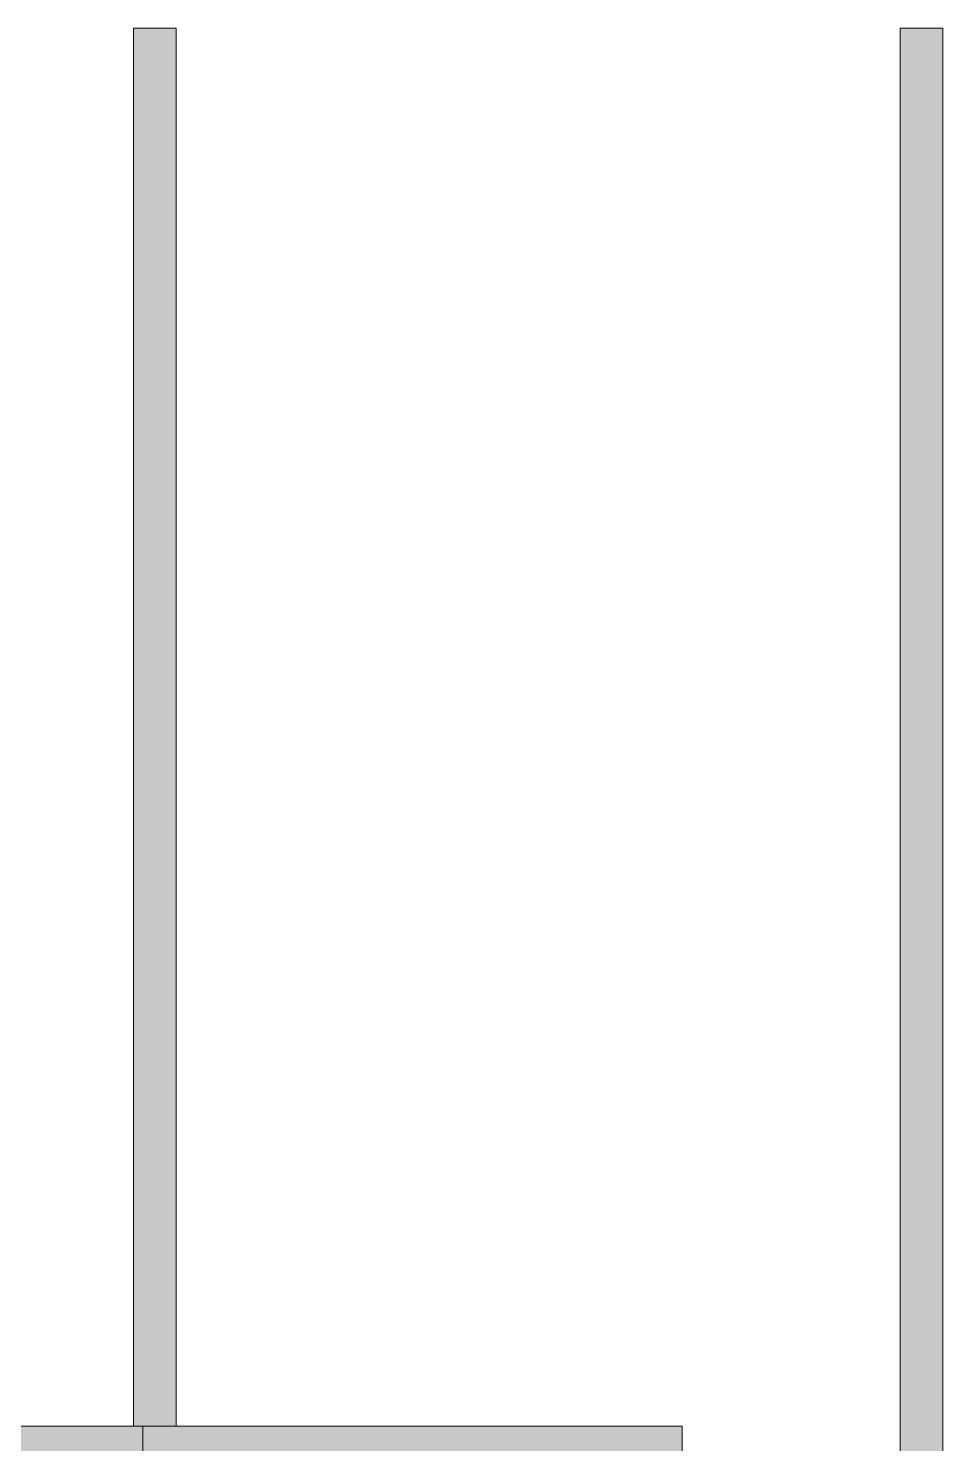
# Model space of a CAD drawing. Header units: inches. Extents: x -23445 to -32, y -314 to 853.
# Drawn here: x -18749.4 to -18706.2, y 29.2 to 96 of the extents above; entities that cross this region are included whole.
import ezdxf

# ---------------------------------------------------------------- set-up
doc = ezdxf.new("R2010")
doc.units = ezdxf.units.IN
doc.header["$MEASUREMENT"] = 0
doc.layers.add('A-GLAZ-CWMG', color=51, linetype='Continuous', lineweight=9)
doc.layers.add('I-FURN', color=30, linetype='Continuous', lineweight=9)

# ---------------------------------------------------------------- blocks, each defined once
blk = doc.blocks.new('Falcon 7700 Series Pedestal Base - 36_ Square Top x 30_ - Wheelchair Height-460525-Building Section - East_West looking South _ Fitness Center')
at = {"layer": 'I-FURN'}
for points in [[(-26214.824, 28.75), (-26198.585, 28.75), (-26198.585, 30), (-26224.041, 30), (-26224.041, 28.75), (-26223.597, 28.75)], [(-26188.504, 28.75), (-26173.129, 28.75), (-26173.129, 30), (-26198.585, 30), (-26198.585, 28.75), (-26197.278, 28.75)], [(-26205.793, 28.5), (-26203.503, 28.5), (-26203.503, 28.75), (-26205.793, 28.75)], [(-26200.207, 28.5), (-26199.793, 28.5), (-26199.793, 28.75), (-26203.286, 28.75), (-26203.286, 28.5)], [(-26199.793, 28.5), (-26197.378, 28.5), (-26197.378, 28.75), (-26199.793, 28.75)], [(-26197.278, 28.5), (-26193.884, 28.5), (-26193.884, 28.75), (-26197.378, 28.75), (-26197.378, 28.5)], [(-26191.96, 28.5), (-26191.378, 28.5), (-26191.378, 28.75), (-26193.668, 28.75), (-26193.668, 28.5), (-26192.262, 28.5)], [(-26198.585, 0.75), (-26198.585, 28.5), (-26200.707, 28.5), (-26200.707, 0.75)], [(-26198.585, 0.75), (-26196.464, 0.75), (-26196.464, 28.5), (-26198.585, 28.5), (-26198.585, 8.084)], [(-26212.434, 0), (-26212.434, 0.25), (-26212.693, 0.25), (-26212.693, 0), (-26212.563, 0)], [(-26198.456, 0), (-26198.456, 0.25), (-26198.715, 0.25), (-26198.715, 0), (-26198.585, 0)], [(-26184.478, 0), (-26184.478, 0.25), (-26184.737, 0.25), (-26184.654, 0), (-26184.607, 0)]]:
    blk.add_hatch(color=256, dxfattribs=at).paths.add_polyline_path(points, flags=0)
h = blk.add_hatch(color=256, dxfattribs=at)
h.paths.add_polyline_path([(-26206.718, 0.25), (-26206.548, 0.25), (-26206.611, 0.75), (-26214.142, 0.75), (-26214.142, 0.25), (-26206.841, 0.25)], flags=0)
h.paths.add_polyline_path([(-26205.534, 0.25), (-26198.585, 0.25), (-26198.585, 0.75), (-26205.577, 0.75), (-26205.548, 0.25)], flags=0)
h = blk.add_hatch(color=256, dxfattribs=at)
h.paths.add_polyline_path([(-26190.452, 0.25), (-26183.029, 0.25), (-26183.029, 0.75), (-26190.594, 0.75), (-26190.56, 0.25)], flags=0)
h.paths.add_polyline_path([(-26197.278, 0.25), (-26191.623, 0.25), (-26191.637, 0.75), (-26198.585, 0.75), (-26198.585, 0.25)], flags=0)
for p, q in [((-26224.041, 30), (-26198.585, 30)), ((-26224.041, 30), (-26224.041, 28.75)), ((-26198.585, 30), (-26173.129, 30)), ((-26198.585, 28.75), (-26198.585, 30)), ((-26173.129, 28.75), (-26173.129, 30)), ((-26198.585, 28.75), (-26224.041, 28.75)), ((-26205.835, 28.75), (-26205.835, 28.5)), ((-26199.835, 28.75), (-26199.835, 28.5)), ((-26173.129, 28.75), (-26198.585, 28.75)), ((-26197.335, 28.5), (-26197.335, 28.75)), ((-26191.335, 28.5), (-26191.335, 28.75)), ((-26203.503, 28.5), (-26205.793, 28.5)), ((-26203.503, 28.5), (-26203.286, 28.5)), ((-26203.286, 28.5), (-26203.503, 28.5)), ((-26200.207, 28.5), (-26203.286, 28.5)), ((-26200.707, 0.75), (-26200.707, 28.5)), ((-26200.207, 28.5), (-26199.793, 28.5)), ((-26197.378, 28.5), (-26199.793, 28.5)), ((-26198.585, 28.5), (-26198.585, 0.75)), ((-26197.378, 28.5), (-26196.964, 28.5)), ((-26193.884, 28.5), (-26196.964, 28.5)), ((-26196.464, 0.75), (-26196.464, 28.5)), ((-26193.884, 28.5), (-26193.668, 28.5)), ((-26193.668, 28.5), (-26193.884, 28.5)), ((-26191.378, 28.5), (-26193.668, 28.5)), ((-26214.142, 0.75), (-26206.567, 0.75)), ((-26214.142, 0.75), (-26214.142, 0.25)), ((-26205.578, 0.75), (-26198.585, 0.75)), ((-26198.585, 0.75), (-26191.592, 0.75)), ((-26198.585, 0.25), (-26198.585, 0.75)), ((-26190.603, 0.75), (-26183.029, 0.75)), ((-26183.029, 0.25), (-26183.029, 0.75)), ((-26206.538, 0.25), (-26214.142, 0.25)), ((-26213.063, 0.25), (-26213.063, 0)), ((-26212.063, 0), (-26212.063, 0.25)), ((-26198.585, 0.25), (-26205.548, 0.25)), ((-26199.085, 0.25), (-26199.085, 0)), ((-26199.085, 0.25), (-26199.085, 0)), ((-26191.622, 0.25), (-26198.585, 0.25)), ((-26198.085, 0), (-26198.085, 0.25)), ((-26198.085, 0), (-26198.085, 0.25)), ((-26183.029, 0.25), (-26190.632, 0.25)), ((-26185.107, 0.25), (-26185.107, 0)), ((-26184.107, 0), (-26184.107, 0.25))]:
    blk.add_line(p, q, dxfattribs=at)
blk = doc.blocks.new('Rectangular Mullion - Exterior 2_ x 4_5_-1142343-Building Section - East_West looking South _ Fitness Center')
at = {"layer": 'A-GLAZ-CWMG'}
blk.add_hatch(color=256, dxfattribs=at).paths.add_polyline_path([(-26162.185, 2), (-26160.828, 2), (-26160.828, 96), (-26162.828, 96), (-26162.828, 2)], flags=0)
for p, q in [((-26162.828, 96), (-26160.828, 96)), ((-26162.828, 96), (-26162.828, 2)), ((-26160.828, 96), (-26160.828, 2)), ((-26160.828, 2), (-26162.828, 2))]:
    blk.add_line(p, q, dxfattribs=at)
blk = doc.blocks.new('Rectangular Mullion - Exterior 2_ x 4_5_-V36-Building Section - East_West looking South _ Fitness Center')
at = {"layer": 'A-GLAZ-CWMG'}
blk.add_hatch(color=256, dxfattribs=at).paths.add_polyline_path([(-26198.585, 30), (-26197.015, 30), (-26197.015, 96), (-26199.015, 96), (-26199.015, 30)], flags=0)
for p, q in [((-26199.015, 96), (-26197.015, 96)), ((-26199.015, 96), (-26199.015, 30)), ((-26197.015, 96), (-26197.015, 30))]:
    blk.add_line(p, q, dxfattribs=at)

msp = doc.modelspace()

# ---------------------------------------------------------------- block references
at = {"layer": 'A-GLAZ-CWMG'}
for name in ['Rectangular Mullion - Exterior 2_ x 4_5_-V36-Building Section - East_West looking South _ Fitness Center', 'Rectangular Mullion - Exterior 2_ x 4_5_-1142343-Building Section - East_West looking South _ Fitness Center']:
    msp.add_blockref(name, (7454.61, 0), dxfattribs=at)
at = {"layer": 'I-FURN'}
msp.add_blockref('Falcon 7700 Series Pedestal Base - 36_ Square Top x 30_ - Wheelchair Height-460525-Building Section - East_West looking South _ Fitness Center', (7454.61, 0), dxfattribs=at)

doc.saveas('drawing.dxf')
